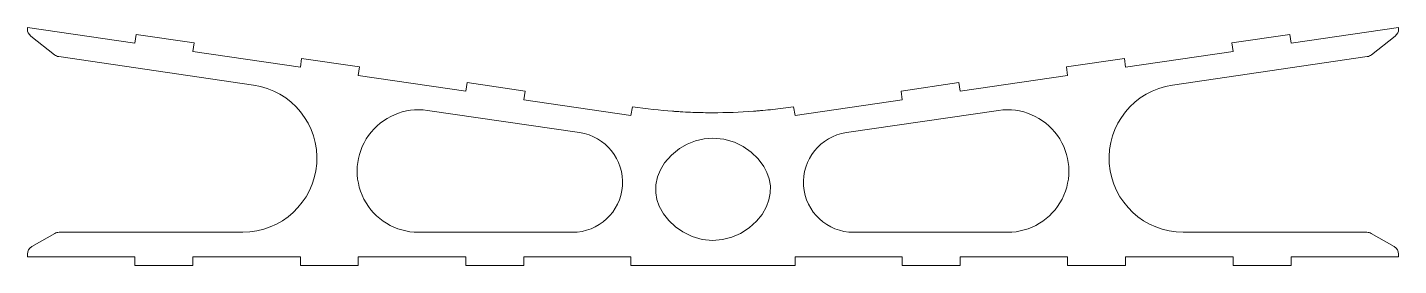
# Model space of a CAD drawing. Header units: millimetres. Extents: x 12 to 480, y 7 to 88.
import ezdxf

# ---------------------------------------------------------------- set-up
doc = ezdxf.new("R2010")
doc.units = ezdxf.units.MM

msp = doc.modelspace()

# ---------------------------------------------------------------- linework, layer by layer
at = {"color": 7, "linetype": 'Continuous', "lineweight": 15}
for p, q in [((12.5, 88.43), (12.5, 87.82)), ((12.5, 88.43), (49.21, 83.07)), ((13.64, 85.47), (21.76, 79.05)), ((49.64, 86.04), (49.21, 83.07)), ((49.64, 86.04), (69.43, 83.14)), ((443.34, 86.04), (423.55, 83.14)), ((443.34, 86.04), (443.77, 83.07)), ((480.48, 88.43), (443.77, 83.07)), ((479.34, 85.47), (471.22, 79.05)), ((480.48, 88.43), (480.48, 87.82)), ((69.43, 83.14), (69, 80.17)), ((69, 80.17), (105.65, 74.81)), ((423.98, 80.17), (387.33, 74.81)), ((423.55, 83.14), (423.98, 80.17)), ((23.19, 78.43), (89.65, 68.71)), ((106.09, 77.78), (105.65, 74.81)), ((106.09, 77.78), (125.88, 74.89)), ((125.88, 74.89), (125.44, 71.92)), ((386.89, 77.78), (367.1, 74.89)), ((367.1, 74.89), (367.54, 71.92)), ((386.89, 77.78), (387.33, 74.81)), ((469.79, 78.43), (403.33, 68.71)), ((125.44, 71.92), (162.1, 66.56)), ((367.54, 71.92), (330.88, 66.56)), ((162.54, 69.53), (162.1, 66.56)), ((162.54, 69.53), (182.33, 66.64)), ((182.33, 66.64), (181.89, 63.67)), ((330.44, 69.53), (310.66, 66.64)), ((310.66, 66.64), (311.09, 63.67)), ((330.44, 69.53), (330.88, 66.56)), ((181.89, 63.67), (218.5, 58.32)), ((218.99, 61.25), (218.5, 58.31)), ((274.48, 58.31), (273.99, 61.25)), ((311.09, 63.67), (274.48, 58.32)), ((149.01, 60.03), (200.98, 52.44)), ((218.5, 58.31), (218.5, 58.32)), ((274.48, 58.32), (274.48, 58.31)), ((343.97, 60.03), (292, 52.44)), ((21.8, 17.95), (14, 13.44)), ((85.98, 18.35), (23.3, 18.35)), ((198.5, 18.35), (145.98, 18.35)), ((294.48, 18.35), (347, 18.35)), ((407, 18.35), (469.68, 18.35)), ((471.18, 17.95), (478.98, 13.44)), ((12.5, 10.85), (12.5, 9.94)), ((12.5, 9.94), (49.21, 9.94)), ((49.21, 6.94), (49.21, 9.94)), ((69, 9.94), (105.65, 9.94)), ((69, 6.94), (69, 9.94)), ((105.65, 6.94), (105.65, 9.94)), ((125.44, 9.94), (162.1, 9.94)), ((125.44, 6.94), (125.44, 9.94)), ((162.1, 6.94), (162.1, 9.94)), ((181.89, 9.94), (218.5, 9.94)), ((181.89, 6.94), (181.89, 9.94)), ((218.5, 9.94), (218.5, 6.94)), ((311.09, 9.94), (274.48, 9.94)), ((274.48, 6.94), (274.48, 9.94)), ((311.09, 6.94), (311.09, 9.94)), ((367.54, 9.94), (330.88, 9.94)), ((330.88, 6.94), (330.88, 9.94)), ((367.54, 6.94), (367.54, 9.94)), ((423.98, 9.94), (387.33, 9.94)), ((387.33, 6.94), (387.33, 9.94)), ((423.98, 6.94), (423.98, 9.94)), ((480.48, 9.94), (443.77, 9.94)), ((443.77, 6.94), (443.77, 9.94)), ((480.48, 10.85), (480.48, 9.94)), ((69, 6.94), (49.21, 6.94)), ((125.44, 6.94), (105.65, 6.94)), ((181.89, 6.94), (162.1, 6.94)), ((218.5, 6.94), (274.48, 6.94)), ((311.09, 6.94), (330.88, 6.94)), ((367.54, 6.94), (387.33, 6.94)), ((423.98, 6.94), (443.77, 6.94))]:
    msp.add_line(p, q, dxfattribs=at)
at = {"color": 7, "linetype": 'Continuous', "lineweight": 15, "flags": 128}
msp.add_lwpolyline([(246.49, 50.58), (250.21, 50.22), (253.79, 49.17), (256.78, 47.7), (259.51, 45.78), (261.87, 43.49), (263.82, 40.85), (264.89, 38.79), (265.65, 36.6), (266.06, 34.2), (266.05, 31.77), (265.6, 29.39), (264.77, 27.11), (263.28, 24.48), (261.37, 22.13), (258.81, 19.83), (255.91, 17.98), (252.92, 16.67), (249.75, 15.86), (246.28, 15.59), (242.82, 15.93), (239.38, 16.92), (236.17, 18.48), (233.66, 20.24), (231.43, 22.33), (229.56, 24.69), (228.11, 27.33), (227.34, 29.54), (226.93, 31.85), (226.96, 34.58), (227.52, 37.26), (228.55, 39.76), (229.97, 42.07), (232.3, 44.73), (235.05, 46.97), (237.67, 48.5), (240.49, 49.64), (243.45, 50.34), (246.49, 50.58)], dxfattribs=at)
at = {"color": 7, "linetype": 'Continuous', "lineweight": 15}
for centre, radius, start, end in [((15.5, 87.82), 3, 180, 231.6816), ((477.48, 87.82), 3, 308.3184, 0), ((23.62, 81.4), 3, 231.6816, 261.6816), ((469.36, 81.4), 3, 278.3184, 308.3184), ((85.98, 43.67), 25.31, 270, 81.6816), ((407, 43.67), 25.31, 98.3184, 270), ((145.98, 39.3), 20.95, 81.6816, 270), ((347, 39.3), 20.95, 270, 98.3184), ((198.5, 35.48), 17.13, 270, 81.6816), ((294.48, 35.48), 17.13, 98.3184, 270), ((23.3, 15.35), 3, 90, 120), ((469.68, 15.35), 3, 60, 90), ((15.5, 10.85), 3, 120, 180), ((477.48, 10.85), 3, 0, 60)]:
    msp.add_arc(centre, radius, start, end, dxfattribs=at)
msp.add_open_spline([(273.99, 61.25), (271.57, 60.91), (269.21, 60.62), (265.78, 60.25), (264.66, 60.14), (263, 59.98), (262.45, 59.94), (261.63, 59.87), (261.36, 59.84), (260.95, 59.81), (260.82, 59.8), (260.61, 59.79), (260.55, 59.78), (260.44, 59.77), (260.41, 59.77), (260.36, 59.77), (260.34, 59.76), (260.31, 59.76), (260.3, 59.76), (255.61, 59.4), (251.01, 59.23), (244.23, 59.23), (241.95, 59.27), (238.5, 59.4), (237.35, 59.46), (235.61, 59.56), (235.03, 59.6), (234.16, 59.65), (233.87, 59.67), (233.43, 59.71), (233.29, 59.72), (233.07, 59.73), (233, 59.74), (232.89, 59.75), (232.85, 59.75), (232.79, 59.75), (232.78, 59.75), (232.74, 59.76), (232.72, 59.76), (228.43, 60.08), (223.86, 60.58), (218.99, 61.25)], degree=3, knots=[0, 0, 0, 0, 0.125, 0.125, 0.1875, 0.1875, 0.21875, 0.21875, 0.234375, 0.234375, 0.242188, 0.242188, 0.246094, 0.246094, 0.248047, 0.248047, 0.249023, 0.249023, 0.25, 0.25, 0.5, 0.5, 0.625, 0.625, 0.6875, 0.6875, 0.71875, 0.71875, 0.734375, 0.734375, 0.742188, 0.742188, 0.746094, 0.746094, 0.748047, 0.748047, 0.749023, 0.749023, 0.75, 0.75, 1, 1, 1, 1], dxfattribs=at)

doc.saveas('drawing.dxf')
